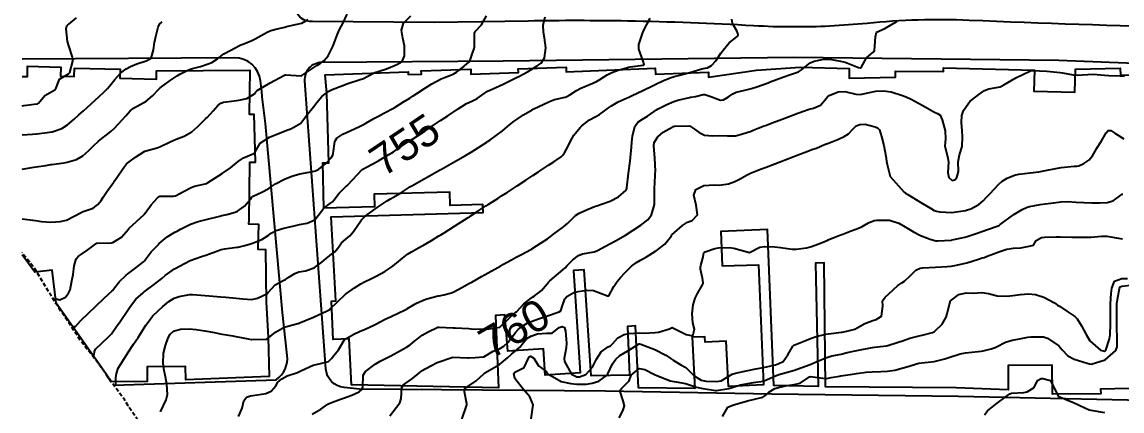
# Model space of a CAD drawing. Header units: metres. Extents: x 318500 to 325275, y 7408834 to 7428799.
# Drawn here: x 321000 to 321141.7, y 7409263.5 to 7409313.6 of the extents above; entities that cross this region are included whole.
import ezdxf
from ezdxf.enums import TextEntityAlignment as Align

# ---------------------------------------------------------------- set-up
doc = ezdxf.new("R2010")
doc.units = ezdxf.units.M
doc.header["$MEASUREMENT"] = 0
doc.linetypes.add('DASHED', pattern=[0.75, 0.5, -0.25])
for name, color, linetype in [('Cotas', 45, 'Continuous'), ('Curvas de Nivel 1m', 11, 'Continuous'), ('Curvas de Nivel 5m', 15, 'Continuous'), ('Edificações', 30, 'Continuous'), ('Vias Primárias', 230, 'Continuous')]:
    doc.layers.add(name, color=color, linetype=linetype)
doc.layers.add('Área', color=255, linetype='DASHED', plot=False)
doc.styles.add('ARIAL', font='arial.ttf')

msp = doc.modelspace()

# ---------------------------------------------------------------- linework, layer by layer
at = {"layer": 'Curvas de Nivel 1m', "flags": 128}
for points, elevation in [([(321000, 7409288.25), (321000.72, 7409288.16), (321001.72, 7409288.01), (321002.49, 7409287.9), (321003.72, 7409287.82), (321004.93, 7409287.88), (321005.72, 7409288.08), (321007.62, 7409289.06), (321007.69, 7409289.1), (321007.73, 7409289.12), (321009.16, 7409289.62), (321009.75, 7409290.06), (321010.18, 7409290.6), (321010.46, 7409291.02), (321010.99, 7409291.8), (321011.79, 7409292.92), (321011.83, 7409292.97), (321011.85, 7409293.01), (321011.96, 7409293.18), (321013.18, 7409294.99), (321013.48, 7409295.32), (321013.82, 7409295.59), (321014.63, 7409296.16), (321015.84, 7409296.95), (321017.4, 7409297.38), (321017.85, 7409297.54), (321019.1, 7409298.15), (321019.86, 7409298.48), (321020.9, 7409298.88), (321021.88, 7409299.43), (321022.63, 7409300.11), (321023.38, 7409300.86), (321023.65, 7409301.1), (321023.9, 7409301.35), (321024.61, 7409302.14), (321025.21, 7409302.83), (321025.6, 7409303.15), (321025.93, 7409303.25), (321027.31, 7409303.42), (321027.93, 7409303.53), (321028.97, 7409303.74), (321029.94, 7409304.35), (321030.12, 7409304.6), (321030.3, 7409304.76), (321031.96, 7409305.76), (321033.72, 7409306.71), (321033.89, 7409306.79), (321033.97, 7409306.8), (321035.3, 7409306.7), (321035.97, 7409306.66), (321036.05, 7409306.69), (321037.19, 7409307.47), (321037.99, 7409307.98), (321038.4, 7409308.25), (321038.93, 7409308.65), (321039.42, 7409309.23), (321040.03, 7409310.44), (321040.09, 7409310.57), (321040.11, 7409310.63), (321040.64, 7409312.03), (321040.91, 7409312.62), (321041.3, 7409313.38), (321041.86, 7409314.61)], 752), ([(321000, 7409302.81), (321000.24, 7409302.84), (321001.92, 7409303.03), (321002.01, 7409303.05), (321002.11, 7409303.14), (321002.94, 7409304.12), (321003.94, 7409304.67), (321004.22, 7409304.84), (321004.4, 7409305.11), (321004.84, 7409306.22), (321005.97, 7409306.91), (321006.17, 7409307.09), (321006.53, 7409308.55), (321006.5, 7409309.08), (321006.02, 7409310.51), (321005.84, 7409311.09), (321005.68, 7409312.73), (321005.79, 7409313.09), (321005.92, 7409313.22), (321006.05, 7409313.31), (321007.02, 7409314.12)], 749), ([(321000, 7409294.65), (321001.54, 7409294.87), (321001.81, 7409294.91), (321003.06, 7409295.12), (321003.7, 7409295.23), (321003.81, 7409295.24), (321005.45, 7409295.46), (321005.82, 7409295.52), (321007.01, 7409295.89), (321007.83, 7409296.36), (321008.21, 7409296.68), (321008.61, 7409297.05), (321009.23, 7409297.65), (321009.86, 7409298.24), (321010.29, 7409298.6), (321010.83, 7409299.02), (321011.42, 7409299.47), (321011.88, 7409299.88), (321012.92, 7409300.99), (321013.36, 7409301.52), (321013.91, 7409302.14), (321014.38, 7409302.51), (321015.21, 7409302.96), (321015.67, 7409303.21), (321015.93, 7409303.37), (321016.79, 7409304.09), (321017.62, 7409304.93), (321017.79, 7409305.09), (321017.95, 7409305.23), (321019.09, 7409306.04), (321019.97, 7409306.67), (321020.32, 7409306.89), (321021.43, 7409307.42), (321021.98, 7409307.59), (321023, 7409307.85), (321023.99, 7409308.18), (321024.46, 7409308.38), (321025.19, 7409308.83), (321025.62, 7409309.21), (321026.01, 7409309.48), (321026.88, 7409309.95), (321028.03, 7409310.58), (321028.17, 7409310.65), (321028.55, 7409310.78), (321029.61, 7409311.2), (321030.04, 7409311.41), (321031.56, 7409312.27), (321032.05, 7409312.48), (321032.87, 7409312.73), (321033.83, 7409312.94), (321034.05, 7409312.99), (321035.44, 7409313.31), (321036.06, 7409313.46), (321036.85, 7409313.9)], 751), ([(321004.38, 7409277.91), (321004.88, 7409277.8), (321005.59, 7409278.15), (321006.01, 7409278.67), (321006.22, 7409279.08), (321006.43, 7409280.26), (321006.59, 7409281.08), (321006.72, 7409282.16), (321006.96, 7409283.07), (321007.29, 7409283.43), (321007.66, 7409283.69), (321008.48, 7409284.23), (321009.53, 7409285.03), (321009.62, 7409285.09), (321009.68, 7409285.11), (321011.54, 7409285.15), (321011.68, 7409285.19), (321012.8, 7409285.88), (321013.71, 7409286.89), (321013.75, 7409286.94), (321013.78, 7409286.98), (321015.73, 7409288.77), (321015.81, 7409288.87), (321015.86, 7409288.95), (321016.64, 7409290.05), (321017.45, 7409290.93), (321017.61, 7409291.08), (321017.76, 7409291.15), (321019.52, 7409291.15), (321019.76, 7409291.2), (321020.88, 7409291.78), (321021.78, 7409292.26), (321022.23, 7409292.42), (321023.79, 7409292.8), (321023.82, 7409292.81), (321023.89, 7409292.85), (321025.8, 7409294.08), (321026.84, 7409294.8), (321027.38, 7409295.23), (321027.82, 7409295.6), (321028.54, 7409296.07), (321029.84, 7409296.66), (321029.91, 7409296.7), (321029.97, 7409296.77), (321030.66, 7409297.96), (321031.87, 7409298.74), (321033.88, 7409299.58), (321034.71, 7409299.87), (321035.89, 7409300.56), (321036.01, 7409300.69), (321036.83, 7409301.76), (321037.54, 7409302.67), (321037.7, 7409302.88), (321037.93, 7409303.19), (321038.6, 7409303.99), (321039.45, 7409304.64), (321039.95, 7409304.88), (321041.21, 7409305.37), (321041.96, 7409305.67), (321043.57, 7409306.19), (321043.97, 7409306.33), (321044.45, 7409306.57), (321045.46, 7409307.07), (321045.98, 7409307.26), (321046.96, 7409307.57), (321047.99, 7409307.99), (321048.37, 7409308.15), (321048.97, 7409308.52), (321049.28, 7409309.24), (321049.25, 7409310.51), (321049.04, 7409311.52), (321048.86, 7409312.52), (321049.13, 7409313.45), (321050.08, 7409314.38)], 753), ([(321006.67, 7409274.37), (321006.88, 7409274.38), (321007.53, 7409275.08), (321007.55, 7409275.11), (321009.57, 7409277.03), (321010.6, 7409278.01), (321011.6, 7409278.96), (321011.62, 7409278.99), (321011.64, 7409279.01), (321012.5, 7409280.11), (321013.41, 7409280.98), (321013.63, 7409281.16), (321014.48, 7409281.81), (321015.65, 7409282.69), (321015.78, 7409282.82), (321015.87, 7409282.95), (321016.64, 7409283.96), (321017.59, 7409284.93), (321017.63, 7409284.98), (321017.68, 7409285.05), (321018.68, 7409285.93), (321019.7, 7409286.5), (321019.97, 7409286.63), (321020.43, 7409286.89), (321021.72, 7409287.55), (321022.69, 7409287.89), (321023.72, 7409288.15), (321025.49, 7409288.58), (321025.73, 7409288.64), (321026.38, 7409288.81), (321027.45, 7409289.08), (321027.74, 7409289.2), (321028.67, 7409289.86), (321029.44, 7409290.77), (321029.56, 7409290.98), (321029.77, 7409291.17), (321030.88, 7409291.65), (321031.78, 7409292.13), (321032.14, 7409292.38), (321032.65, 7409292.73), (321033.8, 7409293.33), (321034.77, 7409293.73), (321035.8, 7409294.01), (321037.47, 7409294.33), (321037.81, 7409294.42), (321038.23, 7409294.65), (321039.12, 7409295.34), (321039.83, 7409296.11), (321040.02, 7409296.45), (321040.06, 7409296.63), (321040.29, 7409298.2), (321040.54, 7409298.62), (321041.34, 7409299.15), (321041.88, 7409299.4), (321043.39, 7409300.09), (321043.89, 7409300.35), (321044.28, 7409300.57), (321045.3, 7409301.16), (321045.9, 7409301.47), (321046.61, 7409301.84), (321047.92, 7409302.53), (321049.14, 7409303.31), (321049.94, 7409303.79), (321050.37, 7409304.07), (321050.99, 7409304.48), (321051.96, 7409305.13), (321052.78, 7409305.64), (321053.97, 7409306.27), (321054.41, 7409306.44), (321055.55, 7409306.86), (321055.98, 7409307.12), (321056.7, 7409307.7), (321057.55, 7409308.4), (321057.73, 7409308.66), (321058.02, 7409309.56), (321058.24, 7409310.17), (321058.29, 7409310.39), (321058.27, 7409312.17), (321058.39, 7409312.39), (321059.2, 7409313.24), (321059.82, 7409314.37)], 754), ([(321012.07, 7409266.82), (321012.07, 7409267.05), (321012.09, 7409267.73), (321012.15, 7409268.31), (321012.4, 7409269), (321013.49, 7409270.77), (321013.63, 7409270.98), (321014.38, 7409272.1), (321014.95, 7409272.96), (321015.18, 7409273.3), (321015.53, 7409273.86), (321015.96, 7409274.53), (321016.23, 7409274.94), (321016.8, 7409275.69), (321017.57, 7409276.44), (321018.13, 7409276.92), (321018.92, 7409277.57), (321019.59, 7409277.99), (321020.26, 7409278.22), (321021.59, 7409278.49), (321021.96, 7409278.5), (321023.59, 7409278.35), (321024.12, 7409278.31), (321025.59, 7409278.19), (321026.27, 7409278.13), (321027.59, 7409278.01), (321028.46, 7409277.91), (321029.59, 7409277.86), (321030.34, 7409278.01), (321031.6, 7409278.63), (321031.67, 7409278.67), (321031.72, 7409278.74), (321032.6, 7409279.74), (321033.62, 7409280.27), (321033.93, 7409280.4), (321034.38, 7409280.7), (321035.12, 7409281.21), (321035.64, 7409281.39), (321036.51, 7409281.55), (321037.64, 7409281.91), (321038.6, 7409282.65), (321039.16, 7409283.14), (321039.66, 7409283.5), (321040.3, 7409283.99), (321040.81, 7409284.62), (321041.16, 7409285.14), (321041.7, 7409285.62), (321042.24, 7409286.06), (321042.69, 7409286.6), (321043.73, 7409288.09), (321044.2, 7409288.57), (321045.09, 7409289.21), (321045.75, 7409289.7), (321046.25, 7409290.04), (321047.04, 7409290.54), (321047.48, 7409290.81), (321047.77, 7409290.98), (321048.75, 7409291.54), (321049.79, 7409292.23), (321049.95, 7409292.34), (321050.22, 7409292.49), (321051.8, 7409293.38), (321052.5, 7409293.77), (321053.68, 7409294.45), (321053.76, 7409294.5), (321053.81, 7409294.53), (321054.02, 7409294.65), (321055.83, 7409295.65), (321057.13, 7409296.4), (321057.85, 7409296.82), (321058.81, 7409297.43), (321059.87, 7409298.12), (321060.02, 7409298.22), (321060.24, 7409298.36), (321061.88, 7409299.56), (321062.79, 7409300.33), (321063.4, 7409300.82), (321063.9, 7409301.17), (321064.59, 7409301.62), (321065.72, 7409302.29), (321065.85, 7409302.36), (321065.92, 7409302.39), (321067.19, 7409303.01), (321067.94, 7409303.36), (321068.59, 7409303.6), (321069.95, 7409303.92), (321070.17, 7409304.01), (321070.56, 7409304.22), (321071.42, 7409304.75), (321071.96, 7409305.07), (321073.51, 7409305.73), (321073.97, 7409305.91), (321074.44, 7409306.17), (321075.35, 7409306.78), (321075.98, 7409307.09), (321076.76, 7409307.37), (321077.99, 7409307.74), (321078.32, 7409307.8), (321080, 7409308.05), (321080.04, 7409308.05), (321080.12, 7409308.1), (321080.01, 7409308.56), (321079.44, 7409310.11), (321079.45, 7409310.69), (321079.93, 7409312.1), (321080.06, 7409312.44), (321080.9, 7409314.09)], 756), ([(321017.84, 7409263.37), (321018.56, 7409264.91), (321018.72, 7409265.61), (321018.66, 7409266.91), (321018.48, 7409267.89), (321018.27, 7409268.92), (321018.18, 7409269.63), (321018.22, 7409270.92), (321018.49, 7409271.93), (321018.82, 7409272.91), (321019.08, 7409273.36), (321019.53, 7409273.77), (321020.4, 7409274.03), (321021.54, 7409274.07), (321022.42, 7409273.98), (321023.53, 7409273.79), (321024.8, 7409273.57), (321025.53, 7409273.43), (321027.17, 7409273.15), (321027.52, 7409273.08), (321029.12, 7409272.77), (321029.52, 7409272.7), (321029.59, 7409272.7), (321031.52, 7409272.74), (321032.65, 7409273.61), (321033.54, 7409274.15), (321033.95, 7409274.3), (321035.36, 7409274.69), (321035.51, 7409274.73), (321035.55, 7409274.75), (321035.64, 7409274.78), (321037.56, 7409275.57), (321039.32, 7409276.39), (321039.57, 7409276.51), (321039.63, 7409276.57), (321039.68, 7409276.63), (321040.64, 7409277.56), (321041.6, 7409278.48), (321041.67, 7409278.53), (321041.8, 7409278.61), (321042.84, 7409279.36), (321043.62, 7409279.85), (321044.09, 7409280.1), (321045.01, 7409280.56), (321045.63, 7409280.85), (321046.75, 7409281.43), (321047.65, 7409282.03), (321048.24, 7409282.52), (321049, 7409283.17), (321049.67, 7409283.69), (321050.17, 7409284), (321051.05, 7409284.48), (321051.46, 7409284.7), (321051.69, 7409284.82), (321052.72, 7409285.43), (321053.7, 7409286.03), (321053.96, 7409286.19), (321054.37, 7409286.44), (321055.72, 7409287.27), (321057.48, 7409288.39), (321057.63, 7409288.49), (321057.73, 7409288.56), (321058.83, 7409289.3), (321059.75, 7409289.89), (321060.05, 7409290.07), (321060.51, 7409290.36), (321061.27, 7409290.85), (321061.77, 7409291.18), (321062.47, 7409291.64), (321063.53, 7409292.31), (321063.79, 7409292.48), (321064.88, 7409293.22), (321065.81, 7409293.82), (321066.51, 7409294.28), (321067.29, 7409294.8), (321067.82, 7409295.14), (321068.5, 7409295.58), (321069.46, 7409296.24), (321069.64, 7409296.43), (321069.85, 7409296.75), (321070.4, 7409297.69), (321070.63, 7409298.22), (321071.09, 7409299.01), (321071.89, 7409300.01), (321072.08, 7409300.21), (321073.1, 7409300.99), (321073.91, 7409301.42), (321074.39, 7409301.69), (321075.03, 7409302.16), (321075.54, 7409302.54), (321075.93, 7409302.8), (321076.79, 7409303.29), (321077.95, 7409303.83), (321078.15, 7409303.92), (321078.59, 7409304.12), (321079.96, 7409304.75), (321081.29, 7409305.41), (321081.97, 7409305.76), (321082.17, 7409305.86), (321082.64, 7409306.06), (321083.6, 7409306.44), (321083.99, 7409306.57), (321084.71, 7409306.76), (321085.99, 7409307.08), (321087.54, 7409307.54), (321088, 7409307.64), (321088.28, 7409307.7), (321088.82, 7409307.98), (321089.38, 7409308.6), (321090.02, 7409309.57), (321090.19, 7409309.8), (321090.32, 7409309.97), (321091.08, 7409310.92), (321092.06, 7409311.69), (321092.19, 7409311.8), (321092.23, 7409311.94), (321092.21, 7409312.09), (321092.07, 7409312.47), (321091.5, 7409313.38), (321091.43, 7409313.95)], 757), ([(321027.89, 7409262.78), (321028.37, 7409263.82), (321028.56, 7409264.78), (321028.92, 7409265.27), (321029.42, 7409265.44), (321030.58, 7409265.59), (321031.42, 7409265.73), (321032.11, 7409266.04), (321032.69, 7409266.72), (321032.97, 7409267.19), (321033.45, 7409267.62), (321034.17, 7409268), (321035.47, 7409268.45), (321035.65, 7409268.51), (321036.01, 7409268.68), (321037.48, 7409269.39), (321038.43, 7409269.6), (321039.48, 7409269.86), (321039.86, 7409270.25), (321040.16, 7409270.62), (321040.77, 7409271.35), (321041.48, 7409272.61), (321041.5, 7409272.63), (321041.52, 7409272.67), (321042.73, 7409273.39), (321043.54, 7409273.75), (321044.12, 7409273.99), (321045.32, 7409274.55), (321045.55, 7409274.67), (321046.78, 7409275.31), (321047.56, 7409275.67), (321049.36, 7409276.5), (321049.5, 7409276.57), (321049.57, 7409276.62), (321050.74, 7409277.32), (321051.59, 7409277.72), (321052.14, 7409277.91), (321053.6, 7409278.3), (321053.72, 7409278.32), (321054.33, 7409278.44), (321055.33, 7409278.69), (321055.61, 7409278.81), (321056.64, 7409279.38), (321057.62, 7409279.93), (321057.92, 7409280.09), (321058.43, 7409280.38), (321059.2, 7409280.81), (321059.64, 7409281.06), (321061.28, 7409281.98), (321061.65, 7409282.19), (321061.92, 7409282.34), (321063.03, 7409282.95), (321063.66, 7409283.3), (321064.32, 7409283.65), (321065.54, 7409284.29), (321065.63, 7409284.34), (321065.68, 7409284.37), (321066.85, 7409285.12), (321067.7, 7409285.65), (321068.04, 7409285.92), (321068.45, 7409286.25), (321069.72, 7409287.19), (321070.28, 7409287.67), (321070.84, 7409288.22), (321071.29, 7409288.67), (321071.74, 7409288.97), (321072.62, 7409289.33), (321073.75, 7409289.8), (321074.02, 7409289.91), (321074.77, 7409290.16), (321075.5, 7409290.42), (321075.77, 7409290.52), (321076.84, 7409291.07), (321077.79, 7409291.93), (321077.87, 7409292.05), (321077.89, 7409292.13), (321077.9, 7409292.24), (321078.13, 7409294.13), (321078.31, 7409295.64), (321078.37, 7409296.12), (321078.5, 7409297.48), (321078.55, 7409298.12), (321078.64, 7409298.88), (321078.92, 7409300.11), (321079.32, 7409300.69), (321079.9, 7409301.07), (321080.54, 7409301.46), (321081.43, 7409302.08), (321081.72, 7409302.28), (321081.92, 7409302.4), (321083.03, 7409302.96), (321083.94, 7409303.37), (321084.45, 7409303.54), (321085.95, 7409303.86), (321086.08, 7409303.89), (321086.72, 7409304.01), (321087.72, 7409304.23), (321087.95, 7409304.23), (321088.7, 7409303.98), (321089.94, 7409303.54), (321090.34, 7409303.57), (321090.97, 7409303.95), (321091.55, 7409304.35), (321091.96, 7409304.54), (321093.08, 7409304.81), (321093.97, 7409305.03), (321094.62, 7409305.25), (321095.98, 7409305.73), (321096.09, 7409305.77), (321096.37, 7409305.88), (321097.99, 7409306.48), (321098.97, 7409306.82), (321099.99, 7409307.18), (321100.4, 7409307.43), (321100.85, 7409307.82), (321101.5, 7409308.32), (321102.01, 7409308.53), (321103.05, 7409308.76), (321104.02, 7409308.8), (321105.18, 7409308.6), (321106.01, 7409308.4), (321107.74, 7409307.73), (321108, 7409307.69), (321108.09, 7409307.73), (321108.77, 7409308.97), (321109.61, 7409309.71), (321109.81, 7409309.92), (321109.91, 7409311.7), (321110.07, 7409312.28), (321111.14, 7409312.75), (321112.08, 7409313.3), (321112.29, 7409313.46), (321112.65, 7409313.66)], 758), ([(321037.39, 7409263.07), (321038.48, 7409263.73), (321039.41, 7409264.36), (321039.58, 7409264.45), (321040.01, 7409264.62), (321041.04, 7409264.99), (321041.42, 7409265.12), (321042.48, 7409265.53), (321043.43, 7409265.94), (321043.78, 7409266.23), (321043.89, 7409266.57), (321043.96, 7409268.08), (321044.22, 7409268.57), (321045.48, 7409269.51), (321046.13, 7409269.9), (321047.4, 7409270.53), (321047.46, 7409270.56), (321047.49, 7409270.58), (321048.74, 7409271.27), (321049.51, 7409271.69), (321049.99, 7409272.01), (321050.57, 7409272.48), (321051.09, 7409272.91), (321051.53, 7409273.23), (321052.31, 7409273.69), (321053.55, 7409274.26), (321053.71, 7409274.29), (321055.55, 7409274.19), (321055.78, 7409274.18), (321057.55, 7409274.09), (321057.86, 7409274.07), (321059.54, 7409274.01), (321059.88, 7409274.03), (321061.55, 7409274.28), (321061.58, 7409274.31), (321061.61, 7409274.34), (321063.57, 7409276.2), (321063.63, 7409276.25), (321063.72, 7409276.31), (321064.62, 7409277.26), (321065.6, 7409278.06), (321065.74, 7409278.15), (321065.95, 7409278.28), (321066.89, 7409278.99), (321067.62, 7409279.84), (321067.81, 7409280.08), (321067.98, 7409280.25), (321069.64, 7409281.68), (321069.94, 7409281.94), (321070.21, 7409282.22), (321070.93, 7409282.95), (321071.67, 7409283.52), (321072.17, 7409283.71), (321073.68, 7409283.96), (321073.84, 7409284.02), (321074.1, 7409284.17), (321075.13, 7409284.72), (321075.69, 7409284.99), (321076.45, 7409285.39), (321077.71, 7409286.13), (321079.72, 7409287.42), (321080.61, 7409288.09), (321081.08, 7409288.74), (321081.45, 7409290.07), (321081.47, 7409290.37), (321081.45, 7409292.08), (321081.54, 7409293.81), (321081.56, 7409294.07), (321081.57, 7409294.32), (321081.5, 7409296.08), (321081.36, 7409297.58), (321081.43, 7409298.08), (321081.88, 7409298.8), (321082.56, 7409299.38), (321083.72, 7409300.05), (321083.84, 7409300.11), (321083.9, 7409300.14), (321084.02, 7409300.17), (321085.9, 7409300.21), (321086.06, 7409300.17), (321086.3, 7409300.01), (321087.23, 7409299.34), (321087.89, 7409299.03), (321088.93, 7409298.93), (321089.88, 7409298.95), (321090.85, 7409298.92), (321091.89, 7409298.94), (321092.68, 7409299.13), (321093.89, 7409299.54), (321094.17, 7409299.64), (321094.83, 7409299.9), (321095.6, 7409300.2), (321095.9, 7409300.32), (321096.63, 7409300.61), (321097.91, 7409301.09), (321099.92, 7409301.83), (321101.38, 7409302.36), (321101.93, 7409302.5), (321102.84, 7409302.89), (321103.62, 7409303.78), (321103.76, 7409303.97), (321103.96, 7409304.11), (321105.11, 7409304.61), (321105.96, 7409304.65), (321107.38, 7409304.31), (321107.96, 7409304.25), (321109.17, 7409304.5), (321109.96, 7409304.68), (321110.94, 7409304.72), (321111.96, 7409304.58), (321113.52, 7409304.09), (321113.95, 7409303.91), (321114.5, 7409303.64), (321115.94, 7409302.86), (321117.54, 7409301.98), (321117.92, 7409301.8), (321118.24, 7409301.59), (321118.53, 7409300.97), (321118.89, 7409299.58), (321118.92, 7409298.54), (321118.86, 7409297.58), (321119.18, 7409296.25), (321119.31, 7409295.58), (321119.26, 7409294.14), (321119.38, 7409293.57), (321119.81, 7409293.17), (321120.13, 7409293.25), (321120.4, 7409293.56), (321120.61, 7409294.34), (321120.57, 7409295.56), (321120.76, 7409296.46), (321121.07, 7409297.55), (321121.14, 7409298.8), (321121.08, 7409299.55), (321121, 7409300.64), (321121.04, 7409301.55), (321121.27, 7409302.21), (321121.94, 7409303.17), (321122.11, 7409303.38), (321122.27, 7409303.54), (321123.22, 7409304.27), (321123.97, 7409304.76), (321124.52, 7409304.96), (321125.98, 7409305.24), (321126.16, 7409305.31), (321126.44, 7409305.48), (321127.99, 7409306.38), (321129.82, 7409307.26), (321130, 7409307.33), (321130.08, 7409307.34), (321132, 7409307.27), (321133.71, 7409307.09), (321134, 7409307.05), (321135.4, 7409306.77), (321135.99, 7409306.72), (321136.55, 7409306.79), (321138, 7409306.86), (321139.41, 7409306.72), (321139.99, 7409306.68), (321141.37, 7409306.66), (321141.99, 7409306.62)], 759), ([(321056.66, 7409262.4), (321057.27, 7409264.25), (321057.28, 7409264.39), (321057, 7409265.96), (321057.03, 7409266.4), (321057.27, 7409266.56), (321057.44, 7409266.64), (321058.48, 7409267.35), (321059.47, 7409268.25), (321059.53, 7409268.31), (321059.61, 7409268.37), (321061.48, 7409269.47), (321062.52, 7409270.32), (321063.03, 7409270.79), (321063.5, 7409271.17), (321064.12, 7409271.69), (321064.61, 7409272.3), (321065.02, 7409272.8), (321065.53, 7409273.11), (321066.41, 7409273.4), (321067.54, 7409273.51), (321068.29, 7409273.5), (321069.19, 7409274.24), (321069.55, 7409274.34), (321069.85, 7409274.23), (321070.01, 7409273.76), (321070.13, 7409272.22), (321070.1, 7409271.63), (321069.84, 7409270.23), (321069.89, 7409269.83), (321070.79, 7409268.22), (321071.47, 7409267.89), (321071.79, 7409267.88), (321072.6, 7409268.19), (321073.48, 7409269.12), (321073.98, 7409270.17), (321074.57, 7409271.09), (321075.51, 7409271.72), (321075.79, 7409271.88), (321076.05, 7409272.14), (321076.75, 7409272.92), (321077.54, 7409273.33), (321078.18, 7409273.48), (321079.54, 7409273.53), (321080.11, 7409273.52), (321081.54, 7409273.59), (321081.98, 7409273.63), (321083.39, 7409274.05), (321083.49, 7409274.11), (321083.55, 7409274.16), (321083.73, 7409274.23), (321084.08, 7409274.04), (321085.54, 7409273.33), (321086.38, 7409273.16), (321086.6, 7409274), (321086.39, 7409274.84), (321086.29, 7409276.01), (321086.43, 7409277.16), (321086.69, 7409278), (321086.99, 7409278.62), (321087.63, 7409279.74), (321087.71, 7409279.91), (321087.73, 7409279.99), (321087.64, 7409280.6), (321087.39, 7409281.74), (321087.38, 7409281.99), (321087.43, 7409282.21), (321087.67, 7409283.18), (321087.81, 7409283.86), (321088, 7409283.99), (321089.24, 7409284.42), (321089.69, 7409284.51), (321091.12, 7409284.52), (321091.69, 7409284.45), (321093.68, 7409283.91), (321095.02, 7409284.57), (321095.69, 7409284.66), (321096.95, 7409284.61), (321097.69, 7409284.54), (321099.21, 7409284.32), (321099.69, 7409284.31), (321101.02, 7409284.48), (321101.69, 7409284.66), (321102.51, 7409284.98), (321103.71, 7409285.46), (321103.93, 7409285.55), (321104.47, 7409285.77), (321105.35, 7409286.12), (321105.72, 7409286.27), (321106.77, 7409286.69), (321107.73, 7409287.05), (321108.19, 7409287.26), (321109.01, 7409287.71), (321109.74, 7409288), (321110.11, 7409288.06), (321111.74, 7409288.07), (321112.93, 7409287.66), (321113.73, 7409287.18), (321114.82, 7409286.54), (321115.72, 7409286.07), (321116.97, 7409285.6), (321117.71, 7409285.41), (321117.9, 7409285.4), (321119.71, 7409285.5), (321119.77, 7409285.51), (321120.02, 7409285.57), (321121.41, 7409285.85), (321121.72, 7409285.94), (321122.9, 7409286.35), (321123.73, 7409286.65), (321124.36, 7409286.87), (321125.74, 7409287.35), (321125.84, 7409287.39), (321126, 7409287.49), (321127.75, 7409288.78), (321128.82, 7409289.44), (321129.46, 7409289.74), (321129.77, 7409289.83), (321131.12, 7409290.06), (321131.77, 7409290.15), (321132.86, 7409290.31), (321133.78, 7409290.43), (321134.68, 7409290.46), (321135.78, 7409290.4), (321136.77, 7409290.35), (321137.77, 7409290.31), (321138.8, 7409290.29), (321139.78, 7409290.33), (321140.52, 7409290.54), (321141.52, 7409291.27), (321141.67, 7409291.4), (321141.79, 7409291.42)], 761), ([(321065.57, 7409262.47), (321065.83, 7409264.28), (321065.42, 7409265.28), (321064.54, 7409266.3), (321063.46, 7409267.65), (321063.33, 7409268.31), (321063.47, 7409268.48), (321064.69, 7409269.09), (321065.22, 7409270.29), (321065.33, 7409270.45), (321065.49, 7409270.54), (321065.94, 7409270.28), (321066.52, 7409269.31), (321067.47, 7409268.61), (321067.61, 7409268.4), (321067.73, 7409268.26), (321069.46, 7409267.26), (321070.67, 7409267), (321071.45, 7409266.92), (321072.72, 7409266.92), (321073.45, 7409267.04), (321074.29, 7409267.33), (321075.39, 7409268.15), (321075.47, 7409268.26), (321076.07, 7409269.56), (321076.49, 7409270.14), (321077.01, 7409270.62), (321077.5, 7409270.94), (321078.26, 7409271.36), (321079.42, 7409272.1), (321079.48, 7409272.14), (321079.52, 7409272.14), (321079.71, 7409272.1), (321081.51, 7409271.39), (321082.9, 7409270.65), (321083.49, 7409270.3), (321083.87, 7409270.04), (321084.86, 7409269.41), (321085.48, 7409269.06), (321086.03, 7409268.57), (321086.55, 7409268), (321087.46, 7409267.46), (321088.13, 7409267.31), (321089.46, 7409267.27), (321090.04, 7409267.38), (321091.05, 7409267.95), (321091.47, 7409268.21), (321091.9, 7409268.36), (321093.48, 7409268.71), (321094.49, 7409268.89), (321095.48, 7409269.06), (321097.06, 7409269.44), (321097.49, 7409269.58), (321098.01, 7409269.85), (321098.63, 7409270.71), (321099.27, 7409271.83), (321099.39, 7409271.96), (321099.52, 7409272.02), (321100.82, 7409272.52), (321101.54, 7409272.81), (321102.27, 7409273.07), (321103.54, 7409273.38), (321103.89, 7409273.43), (321105.55, 7409273.64), (321105.65, 7409273.65), (321106.25, 7409273.74), (321107.27, 7409274.02), (321107.56, 7409274.17), (321108.54, 7409274.74), (321109.57, 7409275.14), (321109.99, 7409275.28), (321110.71, 7409275.68), (321110.88, 7409276.97), (321110.81, 7409277.68), (321111.16, 7409278.12), (321111.61, 7409278.52), (321112.19, 7409279.09), (321112.82, 7409279.66), (321113.3, 7409279.99), (321113.64, 7409280.21), (321114.39, 7409280.9), (321115.12, 7409281.63), (321115.66, 7409281.88), (321115.97, 7409281.92), (321117.66, 7409282), (321119.16, 7409282.08), (321119.67, 7409282.13), (321120.36, 7409282.25), (321121.67, 7409282.56), (321123.19, 7409283.03), (321123.68, 7409283.19), (321123.91, 7409283.27), (321124.52, 7409283.5), (321125.36, 7409283.82), (321125.69, 7409283.93), (321126.84, 7409284.33), (321127.69, 7409284.45), (321128.64, 7409284.5), (321129.7, 7409284.7), (321130.29, 7409284.83), (321130.62, 7409285.42), (321131.31, 7409285.82), (321131.72, 7409285.89), (321133.19, 7409285.91), (321133.72, 7409285.91), (321135.19, 7409285.89), (321135.72, 7409285.88), (321137.2, 7409285.85), (321137.72, 7409285.87), (321139.05, 7409285.98), (321139.72, 7409285.98), (321141.24, 7409285.76), (321141.72, 7409285.67)], 762), ([(321076.93, 7409262.6), (321077.4, 7409263.5), (321077.58, 7409264.13), (321077.42, 7409264.77), (321077.01, 7409266.13), (321077.19, 7409266.39), (321077.45, 7409266.65), (321078.19, 7409267.38), (321078.47, 7409268.11), (321079.48, 7409268.96), (321080.22, 7409268.83), (321081.47, 7409268.16), (321081.67, 7409268.07), (321083.46, 7409267.37), (321084.25, 7409267.24), (321085.46, 7409267.03), (321086.89, 7409266.56), (321087.45, 7409266.4), (321089.3, 7409266.11), (321089.44, 7409266.12), (321091.02, 7409266.37), (321091.45, 7409266.5), (321092.53, 7409266.85), (321093.46, 7409267.03), (321094.23, 7409267.13), (321095.46, 7409267.33), (321095.88, 7409267.47), (321096.76, 7409267.87), (321097.47, 7409268.16), (321097.93, 7409268.3), (321099.48, 7409268.74), (321100.29, 7409269.02), (321101.49, 7409269.48), (321102.28, 7409269.8), (321103.51, 7409270.32), (321104.3, 7409270.56), (321105.51, 7409270.81), (321106.27, 7409270.99), (321107.52, 7409271.29), (321109.48, 7409271.66), (321109.52, 7409271.67), (321109.78, 7409271.7), (321111.33, 7409271.86), (321111.52, 7409271.9), (321112.85, 7409272.33), (321113.53, 7409272.57), (321114.34, 7409272.84), (321115.54, 7409273.14), (321115.92, 7409273.24), (321117.27, 7409273.59), (321117.46, 7409273.68), (321117.55, 7409273.74), (321118.49, 7409274.66), (321119.03, 7409275.58), (321119.17, 7409275.99), (321119.55, 7409277.57), (321119.56, 7409277.61), (321119.6, 7409277.66), (321120.67, 7409278.5), (321121.62, 7409278.7), (321122.5, 7409278.64), (321123.62, 7409278.75), (321124.49, 7409278.63), (321125.61, 7409278.3), (321126.83, 7409278.25), (321127.61, 7409278.34), (321128.59, 7409278.47), (321129.62, 7409278.56), (321130.55, 7409278.49), (321131.61, 7409278.15), (321132.96, 7409277.39), (321133.35, 7409277.13), (321133.6, 7409276.97), (321134.57, 7409276.34), (321135.58, 7409275.64), (321135.88, 7409275.35), (321136.45, 7409274.46), (321137.07, 7409273.33), (321137.54, 7409272.51), (321138.88, 7409271.31), (321139.41, 7409271.19), (321139.52, 7409271.22), (321139.59, 7409271.3), (321140.08, 7409272.76), (321140.14, 7409273.29), (321140.17, 7409274.69), (321140.18, 7409275.29), (321140.18, 7409275.88), (321140.21, 7409277.29), (321140.28, 7409278.63), (321140.34, 7409279.29), (321140.72, 7409280.21), (321141.65, 7409280.53), (321142.36, 7409280.56)], 763), ([(321090.21, 7409262.77), (321090.91, 7409263.95), (321091.41, 7409264.18), (321091.79, 7409264.31), (321093.42, 7409264.77), (321094.34, 7409264.98), (321095.43, 7409265.26), (321095.82, 7409265.5), (321096.17, 7409265.88), (321096.96, 7409266.36), (321097.45, 7409266.52), (321098.56, 7409266.74), (321099.46, 7409266.88), (321100.21, 7409267.08), (321101.31, 7409267.81), (321101.41, 7409267.87), (321101.47, 7409267.89), (321101.57, 7409267.91), (321102.51, 7409267.79), (321103.47, 7409267.65), (321103.6, 7409267.65), (321104.23, 7409267.77), (321105.27, 7409267.95), (321105.47, 7409267.99), (321106.98, 7409268.23), (321107.48, 7409268.3), (321108.74, 7409268.46), (321109.48, 7409268.53), (321110.6, 7409268.57), (321111.48, 7409268.6), (321112.41, 7409268.73), (321113.49, 7409269.02), (321113.97, 7409269.16), (321115.5, 7409269.62), (321117.5, 7409269.84), (321118.87, 7409270.21), (321119.51, 7409270.43), (321120.81, 7409270.84), (321121.51, 7409270.98), (321123.13, 7409271.13), (321123.52, 7409271.17), (321123.8, 7409271.23), (321124.8, 7409271.5), (321125.34, 7409271.67), (321125.52, 7409271.76), (321126.65, 7409272.36), (321127.54, 7409272.61), (321128.24, 7409272.75), (321129.54, 7409272.98), (321129.94, 7409273.03), (321131.54, 7409273.03), (321132.09, 7409272.85), (321133.53, 7409271.86), (321133.95, 7409271.37), (321134.71, 7409270.56), (321135.51, 7409270.16), (321137.2, 7409269.64), (321137.5, 7409269.54), (321137.69, 7409269.52), (321139.51, 7409270.06), (321140.88, 7409271.28), (321141.04, 7409271.76), (321141.03, 7409273.28), (321141.02, 7409273.82), (321141.02, 7409275.28), (321141.01, 7409276.7), (321141.02, 7409277.28), (321141.07, 7409277.82), (321141.33, 7409279.27), (321141.43, 7409279.48), (321141.63, 7409279.56), (321143.15, 7409279.74)], 764)]:
    msp.add_lwpolyline(points, dxfattribs=dict(at, elevation=elevation))
at = {"layer": 'Curvas de Nivel 5m', "flags": 128}
for points, elevation in [([(321000, 7409299.06), (321001.37, 7409299.15), (321001.87, 7409299.18), (321001.92, 7409299.18), (321003.87, 7409299.44), (321005.12, 7409299.85), (321005.88, 7409300.35), (321006.72, 7409301.08), (321007.34, 7409301.62), (321007.91, 7409302.13), (321008.39, 7409302.58), (321008.89, 7409303.05), (321009.43, 7409303.54), (321009.93, 7409303.99), (321010.48, 7409304.49), (321011, 7409305.02), (321011.44, 7409305.53), (321011.96, 7409306.18), (321012.68, 7409307), (321013.4, 7409307.57), (321013.98, 7409307.87), (321014.78, 7409308.18), (321015.99, 7409308.6), (321016.25, 7409308.7), (321016.62, 7409308.94), (321016.93, 7409310.02), (321017.05, 7409310.94), (321017.23, 7409311.74), (321017.52, 7409312.94), (321017.69, 7409313.3), (321018.06, 7409313.61)], 750), ([(321009.28, 7409270.65), (321009.34, 7409271.19), (321009.5, 7409271.47), (321010.3, 7409272.23), (321011.12, 7409273.01), (321011.33, 7409273.21), (321011.53, 7409273.43), (321012.19, 7409274.35), (321012.64, 7409274.99), (321013.56, 7409276.33), (321013.99, 7409276.97), (321014.68, 7409277.87), (321015.6, 7409278.71), (321015.73, 7409278.82), (321015.9, 7409278.95), (321016.88, 7409279.67), (321017.62, 7409280.25), (321018, 7409280.55), (321018.44, 7409280.92), (321019.64, 7409281.78), (321021.65, 7409282.87), (321023.13, 7409283.38), (321023.66, 7409283.57), (321024.6, 7409283.9), (321025.67, 7409284.27), (321026.12, 7409284.37), (321027.68, 7409284.57), (321027.86, 7409284.6), (321028.7, 7409284.78), (321029.44, 7409285.02), (321029.69, 7409285.11), (321030.87, 7409285.58), (321031.7, 7409286.08), (321032.07, 7409286.37), (321032.74, 7409286.72), (321033.71, 7409287.02), (321035.06, 7409287.35), (321035.72, 7409287.49), (321036.73, 7409287.69), (321037.72, 7409288.12), (321038.16, 7409288.65), (321038.84, 7409289.55), (321039.75, 7409290.23), (321039.98, 7409290.41), (321040.15, 7409290.63), (321040.84, 7409291.55), (321041.79, 7409292.47), (321041.87, 7409292.53), (321041.96, 7409292.61), (321043.81, 7409294.58), (321045.11, 7409295.27), (321045.83, 7409295.68), (321046.37, 7409296.01), (321047.26, 7409296.54), (321047.63, 7409296.74), (321047.85, 7409296.88), (321048.84, 7409297.53), (321049.87, 7409298.22), (321050.29, 7409298.49), (321051.88, 7409299.53), (321052.44, 7409299.91), (321053.25, 7409300.46), (321053.63, 7409300.72), (321053.9, 7409300.9), (321054.83, 7409301.52), (321055.92, 7409302.25), (321056.02, 7409302.32), (321056.16, 7409302.42), (321057.26, 7409303.07), (321057.93, 7409303.38), (321058.6, 7409303.72), (321059.53, 7409304.37), (321059.77, 7409304.56), (321059.95, 7409304.67), (321060.54, 7409304.94), (321061.96, 7409305.59), (321063.44, 7409306.32), (321063.79, 7409306.5), (321063.97, 7409306.59), (321065.09, 7409307.19), (321065.99, 7409307.75), (321066.33, 7409307.95), (321066.86, 7409308.28), (321067.31, 7409308.97), (321067.48, 7409310.27), (321067.3, 7409311.53), (321067.15, 7409312.27), (321067.14, 7409313.2), (321067.4, 7409314.27)], 755), ([(321047.39, 7409262.86), (321048.65, 7409264.51), (321048.83, 7409265.09), (321048.93, 7409266.51), (321049.12, 7409266.83), (321049.45, 7409267.06), (321050.3, 7409267.65), (321051.26, 7409268.47), (321051.47, 7409268.63), (321052.64, 7409269.29), (321053.48, 7409269.71), (321055.49, 7409270.42), (321057.42, 7409270.32), (321057.49, 7409270.33), (321057.54, 7409270.34), (321058.35, 7409270.38), (321059.42, 7409270.44), (321059.49, 7409270.47), (321060.68, 7409271.17), (321061.51, 7409271.49), (321062.04, 7409271.81), (321062.55, 7409272.32), (321062.98, 7409272.87), (321063.54, 7409273.59), (321063.89, 7409273.96), (321064.35, 7409274.3), (321065.08, 7409274.77), (321065.56, 7409275), (321066.67, 7409275.38), (321067.56, 7409275.68), (321069.2, 7409276.24), (321069.41, 7409276.4), (321069.58, 7409276.93), (321069.9, 7409277.92), (321070.16, 7409278.22), (321071.09, 7409278.73), (321071.61, 7409278.87), (321072.75, 7409279.06), (321073.61, 7409279.01), (321075.42, 7409278.33), (321075.6, 7409278.31), (321076.23, 7409279.53), (321076.64, 7409280.14), (321077.1, 7409280.67), (321077.64, 7409281.26), (321078.49, 7409282.12), (321079.16, 7409282.6), (321079.66, 7409282.9), (321080.41, 7409283.35), (321081.61, 7409284.07), (321081.65, 7409284.1), (321081.68, 7409284.12), (321082.77, 7409284.98), (321083.63, 7409286.05), (321083.66, 7409286.1), (321083.71, 7409286.15), (321085.08, 7409287.38), (321085.73, 7409287.79), (321086.3, 7409288.01), (321086.99, 7409288.75), (321086.82, 7409290), (321086.51, 7409291.28), (321086.78, 7409292.01), (321087.8, 7409292.52), (321089.16, 7409292.61), (321089.8, 7409292.58), (321091.01, 7409292.75), (321091.81, 7409293.04), (321092.41, 7409293.33), (321093.39, 7409293.92), (321093.82, 7409294.12), (321095.11, 7409294.61), (321095.83, 7409294.89), (321097.52, 7409295.55), (321097.84, 7409295.67), (321098.31, 7409295.85), (321099.42, 7409296.27), (321099.85, 7409296.43), (321100.85, 7409296.82), (321101.86, 7409297.19), (321102.31, 7409297.35), (321103.36, 7409297.79), (321103.72, 7409297.94), (321103.87, 7409298), (321105.14, 7409298.51), (321105.89, 7409298.84), (321106.44, 7409299.2), (321106.95, 7409299.74), (321107.44, 7409300.2), (321107.91, 7409300.39), (321108.59, 7409300.41), (321109.9, 7409300.1), (321110.18, 7409299.97), (321110.45, 7409299.69), (321110.71, 7409298.86), (321110.99, 7409297.68), (321111.24, 7409296.29), (321111.33, 7409295.68), (321111.41, 7409295.25), (321111.82, 7409293.67), (321113.62, 7409291.65), (321113.79, 7409291.52), (321114.08, 7409291.35), (321115.77, 7409290.35), (321117.02, 7409289.6), (321117.48, 7409289.32), (321117.76, 7409289.21), (321118.21, 7409289.13), (321119.75, 7409289.06), (321121.53, 7409289.31), (321121.76, 7409289.38), (321122.19, 7409289.53), (321123.22, 7409290.07), (321123.78, 7409290.54), (321124.24, 7409291.04), (321124.68, 7409291.5), (321125.22, 7409292.07), (321125.81, 7409292.7), (321126.23, 7409293.07), (321126.9, 7409293.47), (321127.82, 7409293.87), (321128.38, 7409294), (321129.83, 7409294.17), (321130.94, 7409294.3), (321131.83, 7409294.44), (321133.16, 7409294.71), (321133.83, 7409294.84), (321135.49, 7409295.01), (321135.84, 7409295.02), (321136.13, 7409295.06), (321136.76, 7409295.34), (321137.4, 7409295.78), (321137.86, 7409296.33), (321138.23, 7409296.96), (321138.45, 7409297.32), (321138.99, 7409298.21), (321139.64, 7409299.3), (321139.9, 7409299.61), (321140.23, 7409299.62), (321140.75, 7409299.29), (321141.89, 7409298.56)], 760), ([(321123.95, 7409262.97), (321124.35, 7409263.5), (321125.43, 7409264.34), (321126.94, 7409265.47), (321127.22, 7409265.68), (321127.44, 7409265.79), (321129.01, 7409265.87), (321129.45, 7409265.93), (321130.36, 7409266.52), (321130.78, 7409267.42), (321131.24, 7409267.65), (321131.47, 7409267.68), (321132.47, 7409267.39), (321133.44, 7409265.38), (321134.85, 7409264.77), (321135.43, 7409264.56), (321136.88, 7409263.89), (321137.42, 7409263.64), (321137.67, 7409263.58), (321139.42, 7409263.3)], 765)]:
    msp.add_lwpolyline(points, dxfattribs=dict(at, elevation=elevation))
at = {"layer": 'Edificações'}
for points in [[(321000, 7409306.55), (321000.71, 7409306.55), (321000.71, 7409307.88), (321005, 7409307.78), (321004.97, 7409306.62), (321006.74, 7409306.58), (321006.76, 7409307.64), (321012.63, 7409307.5), (321012.6, 7409306.35), (321017.31, 7409306.24), (321017.34, 7409307.29), (321029.34, 7409307.38), (321029.26, 7409301.71), (321029.84, 7409301.7), (321030.05, 7409295.5), (321029.32, 7409295.47), (321029.21, 7409288.05), (321029.19, 7409287.59), (321030.48, 7409287.55), (321030.38, 7409284.33), (321031.35, 7409284.3), (321031.46, 7409277.51), (321031.72, 7409273), (321031.85, 7409267.94), (321021.09, 7409267.48), (321021.04, 7409269.21), (321016.11, 7409269.15), (321016.13, 7409267.28), (321011.5, 7409267.23), (321010.84, 7409268.2), (321004.38, 7409277.35), (321003.9, 7409281.62), (321001.67, 7409281.37), (321000, 7409283.6)], [(321144.45, 7409266.43), (321138.91, 7409266.28), (321138.93, 7409265.7), (321132.71, 7409265.64), (321132.68, 7409269.38), (321127, 7409269.33), (321127.03, 7409266.18), (321120.33, 7409266.46), (321103.48, 7409266.6), (321103.31, 7409282.55), (321102.18, 7409282.54), (321102.56, 7409266.62), (321096.81, 7409266.75), (321096, 7409286.85), (321090, 7409286.61), (321090.16, 7409282.16), (321094.85, 7409282.32), (321095.51, 7409266.86), (321090.97, 7409266.64), (321090.68, 7409272.48), (321088, 7409272.34), (321087.96, 7409273.05), (321086.32, 7409272.97), (321086.65, 7409266.39), (321079.42, 7409266.46), (321079.01, 7409274.43), (321077.97, 7409274.38), (321078.26, 7409268.08), (321073.3, 7409268.02), (321072.39, 7409281.66), (321071.04, 7409281.57), (321071.9, 7409268.37), (321067.39, 7409268.08), (321067.17, 7409271.48), (321062.57, 7409271.18), (321062.2, 7409275.86), (321060.99, 7409275.77), (321061.38, 7409266.46), (321042.42, 7409266.83), (321042.14, 7409272.79), (321040.07, 7409272.69), (321039.84, 7409277.64), (321040.42, 7409277.67), (321039.81, 7409288.51), (321059.38, 7409289.03), (321059.35, 7409290.06), (321055.14, 7409289.94), (321055.1, 7409291.66), (321045.35, 7409291.4), (321045.4, 7409289.78), (321038.88, 7409289.6), (321038.73, 7409295.43), (321039.5, 7409295.45), (321039.27, 7409304.43), (321039.06, 7409306.8), (321049.74, 7409307.17), (321049.75, 7409306.83), (321051.44, 7409306.89), (321051.43, 7409307.28), (321057.8, 7409307.5), (321057.82, 7409306.88), (321063.93, 7409307.09), (321063.91, 7409307.56), (321070.07, 7409307.77), (321070.09, 7409307.16), (321081.55, 7409307.64), (321081.58, 7409306.85), (321088.4, 7409307.13), (321088.43, 7409306.48), (321094.59, 7409307.37), (321100.2, 7409307.76), (321106.55, 7409307.6), (321106.52, 7409306.34), (321112.5, 7409306.48), (321112.48, 7409307.25), (321118.67, 7409307.23), (321118.67, 7409307.68), (321130.39, 7409307.38), (321130.32, 7409304.68), (321135.59, 7409304.54), (321135.67, 7409307.53), (321141.45, 7409307.63), (321141.46, 7409306.74), (321148.13, 7409306.85)]]:
    msp.add_lwpolyline(points, dxfattribs=at)
at = {"layer": 'Vias Primárias'}
for points in [[(321145.87, 7409354.72, 0.001432), (321117.44, 7409355.63, -0.000227), (321094.39, 7409356.31, 0.01015), (321059.47, 7409356.65, 0.001679), (321034.44, 7409356.3, 0.027176), (321031.84, 7409356.11, 0.303719), (321030.25, 7409352.84), (321034.03, 7409323.79), (321035.16, 7409315.5, 0.396652), (321037.41, 7409313.68), (321053.12, 7409313.55), (321065.2, 7409313.76, -0.008607), (321077.98, 7409313.75, -0.009894), (321094.23, 7409313.14, 0.013603), (321099.26, 7409312.99, 0.025875), (321108.85, 7409313.46, -0.035685), (321121.99, 7409313.84, 0.004722), (321150.26, 7409312.92, -0.016139)], [(321235.13, 7409264.24), (321223.59, 7409263.77), (321152.27, 7409264.65), (321120.63, 7409265.33), (321096.58, 7409265.63), (321075.15, 7409266.03), (321043.46, 7409266.3), (321041.48, 7409266.5, -0.36741), (321039.14, 7409268.92), (321036.44, 7409306.02, -0.422469), (321038.57, 7409308.42), (321061.96, 7409308.6), (321099.42, 7409309.04), (321133.53, 7409308.67), (321149.91, 7409308.03, -0.000202), (321164.8, 7409307.44, -0.006288), (321185.06, 7409306.38, -0.002134), (321213.39, 7409304.41, 0.001405), (321222.12, 7409303.79, -0.0989), (321225.6, 7409302.84, -0.172609)], [(321011.81, 7409266.79), (321032.74, 7409267.5, 0.272202), (321034.16, 7409270.64), (321033.56, 7409276.16), (321031.34, 7409300.51, 0.002157), (321030.71, 7409306.01, 0.38248), (321027.35, 7409308.98), (321000, 7409308.8)]]:
    msp.add_lwpolyline(points, format="xyb", dxfattribs=at)
at = {"layer": 'Área', "flags": 128}
msp.add_lwpolyline([(321047.33, 7408833.65), (321047.25, 7408836.04), (321047.18, 7408843.19), (321046.87, 7408845.88), (321046.94, 7408851.67), (321046.75, 7408852.69), (321046.5, 7408856.09), (321046.14, 7408858.63), (321045.83, 7408863.19), (321045.84, 7408864.49), (321045.99, 7408869.18), (321045.84, 7408871.51), (321045.73, 7408875.18), (321045.86, 7408877.31), (321045.88, 7408880.32), (321045.92, 7408882.43), (321046.21, 7408886.79), (321046.27, 7408891.43), (321046.43, 7408899.25), (321047.09, 7408907.15), (321047.02, 7408910.16), (321047.03, 7408910.49), (321046.97, 7408912.26), (321047.42, 7408919.62), (321047.46, 7408925.17), (321047.51, 7408927.65), (321048, 7408939.28), (321048.07, 7408941.73), (321048.46, 7408946.87), (321048.62, 7408948.45), (321049.03, 7408950.12), (321049.31, 7408952.16), (321050.21, 7408958.65), (321050.52, 7408961.11), (321051.4, 7408965.46), (321052.54, 7408973.54), (321055.09, 7408987.9), (321056.24, 7408995.87), (321057.14, 7409000.48), (321057.56, 7409001.91), (321058.09, 7409004.39), (321058.28, 7409006.28), (321059.4, 7409011.71), (321060.3, 7409015.06), (321061.15, 7409018.54), (321061.19, 7409019.44), (321061.5, 7409022.01), (321062.2, 7409026.8), (321062.86, 7409029.54), (321062.86, 7409029.65), (321063.7, 7409038.74), (321064.92, 7409044.02), (321065.24, 7409046.21), (321065.47, 7409048.71), (321065.67, 7409049.94), (321065.76, 7409051.24), (321066.08, 7409057.62), (321066.94, 7409064.87), (321067.56, 7409069.26), (321067.99, 7409072.53), (321068.09, 7409074.33), (321069.22, 7409084.31), (321070.05, 7409088.61), (321070.53, 7409094.18), (321070.71, 7409095.42), (321070.86, 7409100.46), (321070.7, 7409105.28), (321070.85, 7409109.59), (321070.37, 7409116.3), (321070.25, 7409117.78), (321067.82, 7409139.73), (321067.5, 7409141.1), (321066.95, 7409142.94), (321063.46, 7409154.99), (321062.88, 7409157.68), (321062.33, 7409159.9), (321060.67, 7409165.2), (321060.53, 7409165.8), (321059.23, 7409170.09), (321058.4, 7409172.55), (321052.1, 7409190.6), (321049.32, 7409197.25), (321048.86, 7409197.99), (321047.73, 7409199.8), (321042.2, 7409211.89), (321041.34, 7409213.76), (321040.48, 7409215.78), (321039.87, 7409217.12), (321039.58, 7409217.83), (321038.9, 7409219.57), (321037.98, 7409221.49), (321036.84, 7409223.77), (321033.89, 7409230.76), (321032.82, 7409232.45), (321030.14, 7409237.77), (321026.43, 7409243.64), (321025.91, 7409244.45), (321025.15, 7409245.58), (321021.13, 7409252.75), (321020.08, 7409254.21), (321019.11, 7409255.9), (321018.39, 7409257.03), (321017.67, 7409258.28), (321013.67, 7409264.13), (321013.23, 7409264.89), (321012.11, 7409266.37), (321010.43, 7409268.78), (321008.86, 7409270.87), (321007.66, 7409272.37), (321004.37, 7409277.33), (321001.5, 7409282.05), (321000.72, 7409283), (321000, 7409283.91)], dxfattribs=at)

# ---------------------------------------------------------------- texts
at = {"layer": 'Cotas', "style": 'ARIAL'}
for s, rotation, p in [('755', 33.8757, (321049.27, 7409297.79, 755)), ('760', 30.0519, (321063.38, 7409274.12, 760))]:
    msp.add_text(s, height=4, rotation=rotation, dxfattribs=at).set_placement(p, align=Align.MIDDLE_CENTER)

doc.saveas('drawing.dxf')
